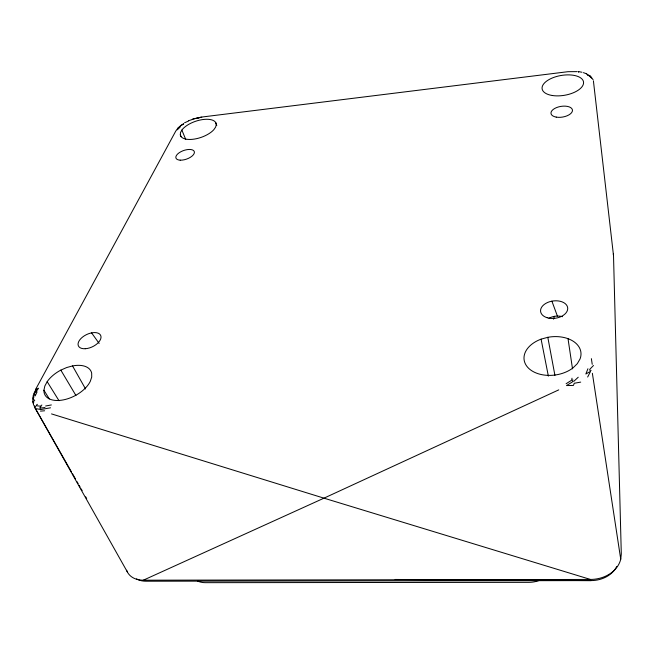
<?xml version="1.0" encoding="UTF-8"?>
<svg xmlns="http://www.w3.org/2000/svg" width="654" height="654" viewBox="0 0 654 654"><rect width="100%" height="100%" fill="white"/><g stroke="black" fill="none" stroke-linecap="round" stroke-linejoin="round"><path stroke-width="0.98" d="M33.926 402.006L32.733 399.978L33.305 395.016M181.076 136.711L180.308 134.822L180.529 132.541L181.853 130.072A18.811 8.51 -18.9 0 1 200.001 120.05A18.811 8.51 -18.9 0 1 215.787 122.674L216.768 125.56M126.623 570.247A28.065 19.375 -32.3 0 0 143.324 580.196L590.431 579.444A30.656 24.754 -1.2 0 0 620.736 559.227L621.3 553.938L613.509 255.551L593.407 80.859M572.013 378.225L571.629 380.236L566.119 383.726M43.924 390.242L44.84 386.04L47.178 381.666A25.898 14.625 -27.2 0 1 60.83 370.115L66.643 367.556L72.537 365.929A25.898 14.625 -27.2 0 1 91.666 373.123L91.724 377.056L90.277 381.38A25.898 14.625 -27.2 0 1 63.193 399.921A25.898 14.625 -27.2 0 1 43.924 390.242L49.279 398.891M572.847 379.786L572.34 381.977L566.519 385.558L573.419 385.443L574.261 383.26L580.703 382.116M553.554 319.193L554.339 316.274M33.133 397.984L34.515 392.997L37.262 388.411M587.93 368.758L585.845 374.014L590.57 371.317L587.66 377.023M33.967 396.872L33.158 398.727L34.736 400.706M37.09 391.82L35.153 395.948L34.515 392.997M33.706 393.929L36.207 388.909M35.48 389.661L175.787 131.037L178.289 127.734L180.12 126.091L180.422 126.402M35.668 392.277L38.586 388.182M578.43 72.21L578.765 71.768M39.837 407.761L41.038 406.477M589.924 369.167L593.489 365.496M177.291 129.794L179.989 127.244M573.607 381.503L578.234 377.227M36.191 405.325L37.384 404.319M41.864 405.022L40.393 406.199L36.689 405.782M177.741 128.347L179.907 126.819M183.66 123.581L181.215 125.323M184.559 122.813L188.548 120.998M183.553 124.219L180.569 125.584M558.745 389.874L323.983 498.16L143.324 580.196M188.638 120.704L192.358 119.478M196.838 118.407L200.843 117.279L192.276 119.249M541.095 339.148L547.807 337.309A28.653 19.203 -7.6 0 1 580.057 358.932L577.319 363.673L572.969 367.932A28.653 19.203 -7.6 0 1 529.07 368.701A28.653 19.203 -7.6 0 1 541.095 339.148L548.363 376.115M50.513 407.802L40.327 409.625M193.069 118.987L196.617 118.186M45.616 406.02L51.355 404.94M197.206 117.826L201.759 117.238M201.277 117.107L568.007 71.687L577.13 71.629M45.003 407.54L40.515 408.047L39.624 409.322L36.452 408.709M40.491 411.113L44.619 410.786M616.722 566.503A27.509 22.269 -1.1 0 1 591.053 580.597L146.005 581.218A25.179 17.445 -32.5 0 1 136.555 578.888M395.147 579.46L591.053 580.597M578.218 71.58L581.978 72.242M587.496 75.308L589.058 75.717L591.584 78.03L589.687 75.717L586.336 73.82M590.431 579.444L323.983 498.16L51.527 413.908M589.393 369.96L591.118 370.499M583.409 72.651L586.679 73.828M589.197 75.848L590.521 76.371M588.657 75.349L590.104 76.093M33.836 405.357L35.856 406.804M590.954 76.763L593.104 79.739M91.585 332.878L99.138 343.415M47.178 381.666L58.999 400.714M60.83 370.115L75.921 395.49M71.556 472.049L34.278 406.592L127.334 571.898M72.561 473.823L75.586 479.129M77.098 481.777L78.104 483.551M79.109 485.317L80.123 487.091M81.129 488.857L82.134 490.623M85.666 496.819L86.671 498.585M72.537 365.929L85.56 388.958M181.853 130.072L185.744 139.449M33.517 403.363L32.733 401.245L33.542 404.703M551.902 301.167L557.396 316.07M215.787 122.674L216.261 124.767L215.599 127.154L213.833 129.688A18.811 8.51 -18.9 0 1 194.254 139.098A18.811 8.51 -18.9 0 1 180.308 134.822M547.807 337.309L554.927 375.388M592.369 373.295L620.736 559.227M568.015 338.666L572.512 368.84M591.388 358.662L592.222 364.327M548.902 318.22A13.162 8.527 -7.8 0 1 562.571 316.675M197.614 581.063A22.489 16.268 -30.9 0 0 205.421 582.665L528.923 582.338A23.846 19.538 -7 0 0 538.675 580.638M613.313 253.973A23.103 13.848 -7 0 1 613.509 255.551M552.344 95.509A20.985 10.047 -9.6 0 0 583.572 82.723A20.985 10.047 -9.6 0 0 552.507 77.9A20.985 10.047 -9.6 0 0 552.344 95.509M85.257 348.729A12.312 6.769 -25.5 0 0 100.912 336.091A12.312 6.769 -25.5 0 0 82.445 337.162A12.312 6.769 -25.5 0 0 85.257 348.729M547.153 317.721A13.677 8.715 -8 0 0 567.729 308.631A13.677 8.715 -8 0 0 547.521 302.516A13.677 8.715 -8 0 0 547.153 317.721M180.169 160.165A9.736 4.537 -19.5 0 0 194.41 152.472A9.736 4.537 -19.5 0 0 180.782 151.777A9.736 4.537 -19.5 0 0 180.169 160.165M556.227 117.107A10.873 5.404 -9.4 0 0 572.479 110.461A10.873 5.404 -9.4 0 0 556.456 107.624A10.873 5.404 -9.4 0 0 556.227 117.107"/></g></svg>
